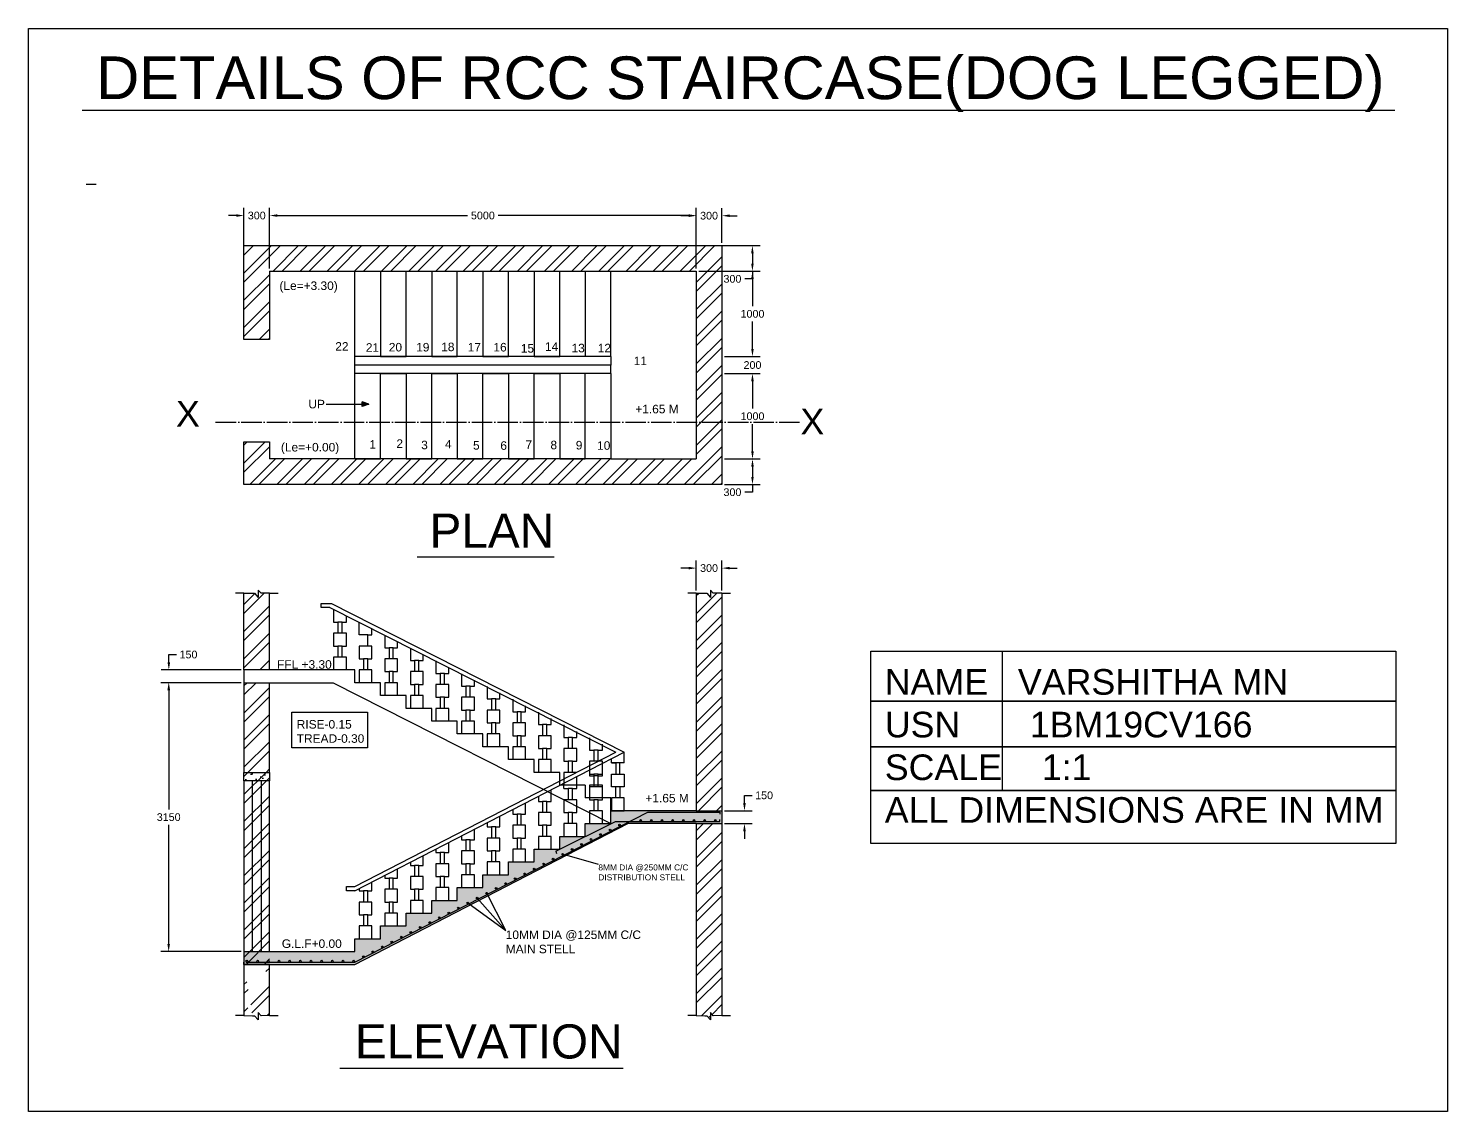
# Model space of a CAD drawing. Header units: inches. Extents: x -651 to 15980, y -2858 to 9834.
import ezdxf

# ---------------------------------------------------------------- set-up
doc = ezdxf.new("R2010")
doc.units = ezdxf.units.IN
doc.header["$MEASUREMENT"] = 0
doc.linetypes.add('ACAD_ISO04W100', pattern=[30, 24, -3, 0, -3])
doc.styles.get("Standard").update_dxf_attribs({"font": 'Arial.ttf'})
doc.dimstyles.get("Standard").update_dxf_attribs({"dimtxt": 0.18, "dimasz": 0.18, "dimexe": 0.18, "dimexo": 0.0625, "dimgap": 0.09, "dimtad": 0, "dimtih": 1, "dimtoh": 1, "dimdec": 0, "dimzin": 0, "dimdsep": 46, "dimtxsty": 'Standard', "dimcen": 0.09, "dimadec": 0, "dimazin": 0, "dimtfac": 1, "dimtdec": 0, "dimtofl": 0, "dimtmove": 0, "dimatfit": 3, "dimfxl": 1, "dimtolj": 1, "dimtzin": 0, "dimarcsym": 0})
pattern_1 = [(45, (0, 1528.15), (-159.099, 159.099), []), (45, (106.07, 1528.15), (-159.099, 159.099), [])]
pattern_2 = [(50, (0, 1528.15), (215.178, -18.8256), [22.5, -247.5]), (355, (0, 1528.15), (-41.6254, 225.6576), [18, -198]), (100.4514, (17.93, 1526.58), (173.5527, 206.832), [19.122, -210.3426]), (46.1842, (0, 1588.15), (320.172, -49.656), [33.75, -371.25]), (96.6356, (26.68, 1584), (280.399, 292.236), [28.683, -315.514]), (351.184, (0, 1588.15), (280.399, 292.236), [27, -297]), (21, (30, 1573.15), (179.072, -120.7857), [22.5, -247.5]), (326, (30, 1573.15), (72.9946, 217.545), [18, -198]), (71.4514, (44.92, 1563.08), (252.0667, 96.7593), [19.122, -210.3426]), (37.5, (0, 1528.15), (3.64796, 99.86816), [0, -195.6, 0, -201, 0, -198.75]), (7.5, (0, 1528.15), (78.9209, 118.3235), [0, -114.6, 0, -191.1, 0, -75.75]), (327.5, (-66.9, 1528.15), (160.1467, -6.7665), [0, -75, 0, -234, 0, -310.5]), (317.5, (-96.9, 1528.15), (174.9559, 30.0315), [0, -97.5, 0, -155.4, 0, -220.5])]

# ---------------------------------------------------------------- blocks, each defined once
blk = doc.blocks.new('*D2')
at = {"color": 0, "lineweight": -2, "transparency": 16777216}
for p, q in [((1844, 2167), (903, 2167)), ((993, 2077), (993, 683)), ((993, -893), (993, 501)), ((1844, -983), (903, -983))]:
    blk.add_line(p, q, dxfattribs=at)
at = {"color": 0, "transparency": 16777216}
for points in [[(978, 2077), (1008, 2077), (993, 2167)], [(978, -893), (1008, -893), (993, -983)]]:
    blk.add_solid(points, dxfattribs=at)
at = {"layer": 'Defpoints', "color": 0, "transparency": 16777216}
for p in [(993, 2167), (1875, 2167), (1875, -983)]:
    blk.add_point(p, dxfattribs=at)
at = {"color": 0, "transparency": 16777216, "insert": (993, 592), "char_height": 90, "attachment_point": 5}
blk.add_mtext('\\A1;3150', dxfattribs=at)
blk = doc.blocks.new('*D3')
at = {"color": 0, "lineweight": -2, "transparency": 16777216}
for p, q in [((995, 2407), (995, 2497)), ((995, 2497), (1085, 2497)), ((1844, 2317), (905, 2317)), ((1844, 2167), (905, 2167)), ((995, 2077), (995, 1987))]:
    blk.add_line(p, q, dxfattribs=at)
at = {"color": 0, "transparency": 16777216}
for points in [[(980, 2407), (1010, 2407), (995, 2317)], [(980, 2077), (1010, 2077), (995, 2167)]]:
    blk.add_solid(points, dxfattribs=at)
at = {"layer": 'Defpoints', "color": 0, "transparency": 16777216}
for p in [(995, 2317), (1875, 2317), (1875, 2167)]:
    blk.add_point(p, dxfattribs=at)
at = {"color": 0, "transparency": 16777216, "insert": (1225, 2497), "char_height": 90, "attachment_point": 5}
blk.add_mtext('\\A1;150', dxfattribs=at)
blk = doc.blocks.new('*D4')
at = {"color": 0, "lineweight": -2, "transparency": 16777216}
for p, q in [((7740, 757), (7740, 847)), ((7740, 847), (7830, 847)), ((7506, 667), (7830, 667)), ((7506, 517), (7830, 517)), ((7740, 427), (7740, 337))]:
    blk.add_line(p, q, dxfattribs=at)
at = {"color": 0, "transparency": 16777216}
for points in [[(7725, 757), (7755, 757), (7740, 667)], [(7725, 427), (7755, 427), (7740, 517)]]:
    blk.add_solid(points, dxfattribs=at)
at = {"layer": 'Defpoints', "color": 0, "transparency": 16777216}
for p in [(7475, 667), (7740, 667), (7475, 517)]:
    blk.add_point(p, dxfattribs=at)
at = {"color": 0, "transparency": 16777216, "insert": (7970, 847), "char_height": 90, "attachment_point": 5}
blk.add_mtext('\\A1;150', dxfattribs=at)
blk = doc.blocks.new('*D5')
at = {"color": 0, "lineweight": -2, "transparency": 16777216}
for p, q in [((7085, 3510), (6995, 3510)), ((7175, 3248), (7175, 3600)), ((7475, 3248), (7475, 3600)), ((7565, 3510), (7655, 3510))]:
    blk.add_line(p, q, dxfattribs=at)
at = {"color": 0, "transparency": 16777216}
for points in [[(7085, 3525), (7085, 3495), (7175, 3510)], [(7565, 3525), (7565, 3495), (7475, 3510)]]:
    blk.add_solid(points, dxfattribs=at)
at = {"layer": 'Defpoints', "color": 0, "transparency": 16777216}
for p in [(7475, 3510), (7175, 3217), (7475, 3217)]:
    blk.add_point(p, dxfattribs=at)
at = {"color": 0, "transparency": 16777216, "insert": (7325, 3510), "char_height": 90, "attachment_point": 5}
blk.add_mtext('\\A1;300', dxfattribs=at)
blk = doc.blocks.new('*D6')
at = {"color": 0, "lineweight": -2, "transparency": 16777216}
for p, q in [((1875, 7020), (1875, 7731)), ((2175, 7020), (2175, 7731)), ((1785, 7641), (1695, 7641)), ((2265, 7641), (2355, 7641))]:
    blk.add_line(p, q, dxfattribs=at)
at = {"color": 0, "transparency": 16777216}
for points in [[(1785, 7656), (1785, 7626), (1875, 7641)], [(2265, 7656), (2265, 7626), (2175, 7641)]]:
    blk.add_solid(points, dxfattribs=at)
at = {"layer": 'Defpoints', "color": 0, "transparency": 16777216}
for p in [(1875, 7641), (1875, 6989), (2175, 6989)]:
    blk.add_point(p, dxfattribs=at)
at = {"color": 0, "transparency": 16777216, "insert": (2025, 7641), "char_height": 90, "attachment_point": 5}
blk.add_mtext('\\A1;300', dxfattribs=at)
blk = doc.blocks.new('*D7')
at = {"color": 0, "lineweight": -2, "transparency": 16777216}
for p, q in [((2175, 7020), (2175, 7731)), ((7175, 7020), (7175, 7731)), ((2265, 7641), (4496, 7641)), ((7085, 7641), (4854, 7641))]:
    blk.add_line(p, q, dxfattribs=at)
at = {"color": 0, "transparency": 16777216}
for points in [[(2265, 7656), (2265, 7626), (2175, 7641)], [(7085, 7656), (7085, 7626), (7175, 7641)]]:
    blk.add_solid(points, dxfattribs=at)
at = {"layer": 'Defpoints', "color": 0, "transparency": 16777216}
for p in [(7175, 7641), (2175, 6989), (7175, 6989)]:
    blk.add_point(p, dxfattribs=at)
at = {"color": 0, "transparency": 16777216, "insert": (4675, 7641), "char_height": 90, "attachment_point": 5}
blk.add_mtext('\\A1;5000', dxfattribs=at)
blk = doc.blocks.new('*D8')
at = {"color": 0, "lineweight": -2, "transparency": 16777216}
for p, q in [((7175, 7320), (7175, 7729)), ((7475, 7320), (7475, 7729)), ((7085, 7639), (6995, 7639)), ((7565, 7639), (7655, 7639))]:
    blk.add_line(p, q, dxfattribs=at)
at = {"color": 0, "transparency": 16777216}
for points in [[(7085, 7654), (7085, 7624), (7175, 7639)], [(7565, 7654), (7565, 7624), (7475, 7639)]]:
    blk.add_solid(points, dxfattribs=at)
at = {"layer": 'Defpoints', "color": 0, "transparency": 16777216}
for p in [(7475, 7639), (7175, 7289), (7475, 7289)]:
    blk.add_point(p, dxfattribs=at)
at = {"color": 0, "transparency": 16777216, "insert": (7325, 7639), "char_height": 90, "attachment_point": 5}
blk.add_mtext('\\A1;300', dxfattribs=at)
blk = doc.blocks.new('*D9')
at = {"color": 0, "lineweight": -2, "transparency": 16777216}
for p, q in [((7206, 7289), (7923, 7289)), ((7833, 7199), (7833, 7079)), ((7206, 6989), (7923, 6989)), ((7833, 6989), (7833, 6899)), ((7833, 6899), (7743, 6899))]:
    blk.add_line(p, q, dxfattribs=at)
at = {"color": 0, "transparency": 16777216}
for points in [[(7818, 7199), (7848, 7199), (7833, 7289)], [(7818, 7079), (7848, 7079), (7833, 6989)]]:
    blk.add_solid(points, dxfattribs=at)
at = {"layer": 'Defpoints', "color": 0, "transparency": 16777216}
for p in [(7175, 7289), (7175, 6989), (7833, 6989)]:
    blk.add_point(p, dxfattribs=at)
at = {"color": 0, "transparency": 16777216, "insert": (7599, 6899), "char_height": 90, "attachment_point": 5}
blk.add_mtext('\\A1;300', dxfattribs=at)
blk = doc.blocks.new('*D11')
at = {"color": 0, "lineweight": -2, "transparency": 16777216}
for p, q in [((7506, 4789), (7924, 4789)), ((7834, 4699), (7834, 4579)), ((7506, 4489), (7924, 4489)), ((7834, 4399), (7744, 4399)), ((7834, 4489), (7834, 4399))]:
    blk.add_line(p, q, dxfattribs=at)
at = {"color": 0, "transparency": 16777216}
for points in [[(7819, 4699), (7849, 4699), (7834, 4789)], [(7819, 4579), (7849, 4579), (7834, 4489)]]:
    blk.add_solid(points, dxfattribs=at)
at = {"layer": 'Defpoints', "color": 0, "transparency": 16777216}
for p in [(7475, 4789), (7475, 4489), (7834, 4489)]:
    blk.add_point(p, dxfattribs=at)
at = {"color": 0, "transparency": 16777216, "insert": (7599, 4399), "char_height": 90, "attachment_point": 5}
blk.add_mtext('\\A1;300', dxfattribs=at)
blk = doc.blocks.new('*D12')
at = {"color": 0, "lineweight": -2, "transparency": 16777216}
for p, q in [((7834, 6079), (7834, 6169)), ((7506, 5989), (7924, 5989)), ((7506, 5789), (7924, 5789)), ((7834, 5699), (7834, 5609))]:
    blk.add_line(p, q, dxfattribs=at)
at = {"color": 0, "transparency": 16777216}
for points in [[(7819, 6079), (7849, 6079), (7834, 5989)], [(7819, 5699), (7849, 5699), (7834, 5789)]]:
    blk.add_solid(points, dxfattribs=at)
at = {"layer": 'Defpoints', "color": 0, "transparency": 16777216}
for p in [(7475, 5989), (7475, 5789), (7834, 5789)]:
    blk.add_point(p, dxfattribs=at)
at = {"color": 0, "transparency": 16777216, "insert": (7834, 5889), "char_height": 90, "attachment_point": 5}
blk.add_mtext('\\A1;200', dxfattribs=at)
blk = doc.blocks.new('*D13')
at = {"color": 0, "lineweight": -2, "transparency": 16777216}
for p, q in [((7506, 6989), (7924, 6989)), ((7834, 6899), (7834, 6579)), ((7834, 6079), (7834, 6398)), ((7506, 5989), (7924, 5989))]:
    blk.add_line(p, q, dxfattribs=at)
at = {"color": 0, "transparency": 16777216}
for points in [[(7819, 6899), (7849, 6899), (7834, 6989)], [(7819, 6079), (7849, 6079), (7834, 5989)]]:
    blk.add_solid(points, dxfattribs=at)
at = {"layer": 'Defpoints', "color": 0, "transparency": 16777216}
for p in [(7475, 6989), (7475, 5989), (7834, 5989)]:
    blk.add_point(p, dxfattribs=at)
at = {"color": 0, "transparency": 16777216, "insert": (7834, 6489), "char_height": 90, "attachment_point": 5}
blk.add_mtext('\\A1;1000', dxfattribs=at)
blk = doc.blocks.new('*D14')
at = {"color": 0, "lineweight": -2, "transparency": 16777216}
for p, q in [((7506, 5789), (7924, 5789)), ((7834, 5699), (7834, 5379)), ((7834, 4879), (7834, 5198)), ((7506, 4789), (7924, 4789))]:
    blk.add_line(p, q, dxfattribs=at)
at = {"color": 0, "transparency": 16777216}
for points in [[(7819, 5699), (7849, 5699), (7834, 5789)], [(7819, 4879), (7849, 4879), (7834, 4789)]]:
    blk.add_solid(points, dxfattribs=at)
at = {"layer": 'Defpoints', "color": 0, "transparency": 16777216}
for p in [(7475, 5789), (7475, 4789), (7834, 4789)]:
    blk.add_point(p, dxfattribs=at)
at = {"color": 0, "transparency": 16777216, "insert": (7834, 5289), "char_height": 90, "attachment_point": 5}
blk.add_mtext('\\A1;1000', dxfattribs=at)

msp = doc.modelspace()

# ---------------------------------------------------------------- hatches: boundary and pattern name
h = msp.add_hatch()
h.set_pattern_fill('ANSI32', color=256, scale=600)
h.paths.add_polyline_path([(1875, 6188.5), (1875, 7288.5), (7475, 7288.5), (7475, 4488.5), (1875, 4488.5), (1875, 4988.5), (2175, 4988.5), (2175, 4788.5), (3175, 4788.5), (6175, 4788.5), (7175, 4788.5), (7175, 5788.5), (7175, 5988.5), (7175, 6988.5), (2175, 6988.5), (2175, 6188.5)])
h = msp.add_hatch(color=256)
h.dxf.hatch_style = 1
h.paths.add_polyline_path([(3336.8, 5430.5), (3261.6, 5457.8), (3262.1, 5401.9)])
h = msp.add_hatch()
h.set_pattern_fill('ANSI32', color=256, scale=600)
h.set_pattern_definition(pattern_1)
h.paths.add_polyline_path([(1875, 2166.7), (1875, 1116.7), (2175, 1116.7), (2175, 2166.7)])
edge = h.paths.add_edge_path()
edge.add_line((1875, 2316.7), (1875, 3216.7))
edge.add_line((1875, 3216.7), (1975, 3216.7))
edge.add_line((1998.2, 3216.7), (2040.5, 3167.1))
edge.add_line((2040.5, 3252.9), (2040.5, 3167.1))
edge.add_line((2075, 3216.7), (2040.5, 3252.9))
edge.add_line((2175, 3216.7), (2075, 3216.7))
edge.add_line((2175, 2316.7), (2175, 3216.7))
edge.add_line((2175, 2316.7), (1875, 2316.7))
h = msp.add_hatch()
h.set_pattern_fill('ANSI32', color=256, scale=600)
h.set_pattern_definition(pattern_1)
h.paths.add_polyline_path([(7275, 3215.4), (7298.2, 3215.4), (7340.5, 3165.8), (7340.5, 3251.6), (7375, 3215.4), (7475, 3216.7), (7475, 666.7), (7175, 666.7), (7175, 3216.7)])
h = msp.add_hatch()
h.set_pattern_fill('ANSI32', color=256, scale=600)
h.set_pattern_definition(pattern_1)
edge = h.paths.add_edge_path()
edge.add_line((1875, 1116.7), (2175, 1116.7))
edge.add_line((2175, -1733.3), (2175, -1133.3))
edge.add_line((2175, -1733.3), (2075, -1734.6))
edge.add_line((2075, -1734.6), (2040.5, -1698.4))
edge.add_line((2040.5, -1698.4), (2040.5, -1784.2))
edge.add_line((1998.2, -1734.6), (2040.5, -1784.2))
edge.add_line((1875, -1733.3), (1975, -1734.6))
edge.add_line((1875, -1133.3), (1875, -1733.3))
edge.add_line((2175, -1133.3), (1875, -1133.3))
h = msp.add_hatch()
h.set_pattern_fill('AR-CONC', color=256, scale=30)
h.set_pattern_definition(pattern_2)
h.paths.add_polyline_path([(2175, 1116.7), (2175, 1016.7), (1875, 1016.7), (1875, 1116.7)])
h = msp.add_hatch()
h.set_pattern_fill('AR-CONC', color=256, scale=30)
h.set_pattern_definition(pattern_2)
h.paths.add_polyline_path([(7475, 666.7), (7475, 516.7), (7175, 516.7), (6375.3, 516.7), (3175, -1133.3), (1875, -1133.3), (1875, -983.3), (2175, -983.3), (3175, -983.3), (3175, -833.3), (3475, -833.3), (3475, -683.3), (3775, -683.3), (3775, -533.3), (4075, -533.3), (4075, -383.3), (4375, -383.3), (4375, -233.3), (4675, -233.3), (4675, -83.3), (4975, -83.3), (4975, 66.7), (5275, 66.7), (5275, 216.7), (5575, 216.7), (5575, 366.7), (5875, 366.7), (5875, 516.7), (6175, 516.7), (6175, 666.7), (7175, 666.7)])
h = msp.add_hatch(color=256)
h.dxf.hatch_style = 1
edge = h.paths.add_edge_path()
edge.add_arc((7398.2, 553.2), 10, 0, 360)
edge = h.paths.add_edge_path()
edge.add_arc((7273.2, 553.2), 10, 0, 360)
edge = h.paths.add_edge_path()
edge.add_arc((7148.2, 553.2), 10, 0, 360)
edge = h.paths.add_edge_path()
edge.add_arc((7023.2, 553.2), 10, 0, 360)
edge = h.paths.add_edge_path()
edge.add_arc((6898.2, 553.2), 10, 0, 360)
edge = h.paths.add_edge_path()
edge.add_arc((6773.2, 553.2), 10, 0, 360)
edge = h.paths.add_edge_path()
edge.add_arc((6648.2, 553.2), 10, 0, 360)
edge = h.paths.add_edge_path()
edge.add_arc((6523.2, 553.2), 10, 0, 360)
edge = h.paths.add_edge_path()
edge.add_arc((6276.6, 499), 10, 0, 360)
edge = h.paths.add_edge_path()
edge.add_arc((6165.6, 441.6), 10, 0, 360)
edge = h.paths.add_edge_path()
edge.add_arc((6052.6, 388), 10, 0, 360)
edge = h.paths.add_edge_path()
edge.add_arc((5941.8, 330.1), 10, 0, 360)
edge = h.paths.add_edge_path()
edge.add_arc((5831, 272.3), 10, 0, 360)
edge = h.paths.add_edge_path()
edge.add_arc((5720.6, 213.6), 10, 0, 360)
edge = h.paths.add_edge_path()
edge.add_arc((5609.3, 156.7), 10, 0, 360)
edge = h.paths.add_edge_path()
edge.add_arc((5497.8, 100.2), 10, 0, 360)
edge = h.paths.add_edge_path()
edge.add_arc((5053.3, -128.7), 10, 0, 360)
edge = h.paths.add_edge_path()
edge.add_arc((5165, -72.6), 10, 0, 360)
edge = h.paths.add_edge_path()
edge.add_arc((5276.5, -16.1), 10, 0, 360)
edge = h.paths.add_edge_path()
edge.add_arc((5386.5, 43.4), 10, 0, 360)
edge = h.paths.add_edge_path()
edge.add_arc((4607.8, -355.8), 10, 0, 360)
edge = h.paths.add_edge_path()
edge.add_arc((4719.4, -299.5), 10, 0, 360)
edge = h.paths.add_edge_path()
edge.add_arc((4830.5, -242.2), 10, 0, 360)
edge = h.paths.add_edge_path()
edge.add_arc((4942.2, -186.1), 10, 0, 360)
edge = h.paths.add_edge_path()
edge.add_arc((4497.1, -413.8), 10, 0, 360)
edge = h.paths.add_edge_path()
edge.add_arc((4386.7, -472.5), 10, 0, 360)
edge = h.paths.add_edge_path()
edge.add_arc((4276.1, -530.8), 10, 0, 360)
edge = h.paths.add_edge_path()
edge.add_arc((4164.1, -586.2), 10, 0, 360)
edge = h.paths.add_edge_path()
edge.add_arc((4052.9, -643.4), 10, 0, 360)
edge = h.paths.add_edge_path()
edge.add_arc((3941, -699.1), 10, 0, 360)
edge = h.paths.add_edge_path()
edge.add_arc((3719, -814), 10, 0, 360)
edge = h.paths.add_edge_path()
edge.add_arc((3830.4, -757.5), 10, 0, 360)
edge = h.paths.add_edge_path()
edge.add_arc((3607.5, -870.6), 10, 0, 360)
edge = h.paths.add_edge_path()
edge.add_arc((3386.3, -987.2), 10, 0, 360)
edge = h.paths.add_edge_path()
edge.add_arc((3496.7, -928.5), 10, 0, 360)
edge = h.paths.add_edge_path()
edge.add_arc((3274.8, -1044), 10, 0, 360)
edge = h.paths.add_edge_path()
edge.add_arc((3160.8, -1095.3), 10, 0, 360)
edge = h.paths.add_edge_path()
edge.add_arc((3035.8, -1095.3), 10, 0, 360)
edge = h.paths.add_edge_path()
edge.add_arc((2910.8, -1095.3), 10, 0, 360)
edge = h.paths.add_edge_path()
edge.add_arc((2785.8, -1095.3), 10, 0, 360)
edge = h.paths.add_edge_path()
edge.add_arc((2535.8, -1095.3), 10, 0, 360)
edge = h.paths.add_edge_path()
edge.add_arc((2660.8, -1095.3), 10, 0, 360)
edge = h.paths.add_edge_path()
edge.add_arc((2410.8, -1095.3), 10, 0, 360)
edge = h.paths.add_edge_path()
edge.add_arc((2285.8, -1095.3), 10, 0, 360)
edge = h.paths.add_edge_path()
edge.add_arc((1910.8, -1095.3), 10, 0, 360)
edge = h.paths.add_edge_path()
edge.add_arc((2035.8, -1095.3), 10, 0, 360)
edge = h.paths.add_edge_path()
edge.add_arc((2160.8, -1095.3), 10, 0, 360)
h = msp.add_hatch()
h.set_pattern_fill('ANSI32', color=256, scale=600)
h.set_pattern_definition(pattern_1)
edge = h.paths.add_edge_path()
edge.add_line((7175, 516.7), (7475, 516.7))
edge.add_line((7175, 516.7), (7175, -1733.3))
edge.add_line((7475, 516.7), (7475, -1733.3))
edge.add_line((7175, -1733.3), (7275, -1734.6))
edge.add_line((7298.2, -1734.6), (7340.5, -1784.2))
edge.add_line((7340.5, -1698.4), (7340.5, -1784.2))
edge.add_line((7375, -1734.6), (7340.5, -1698.4))
edge.add_line((7475, -1733.3), (7375, -1734.6))

# ---------------------------------------------------------------- linework, layer by layer
for p, q in [((-20.1, 8874.2), (15360.5, 8874.2)), ((26.7, 8009), (144.1, 8009)), ((1875, 6188.5), (1875, 7288.5)), ((1875, 7288.5), (7475, 7288.5)), ((7475, 7288.5), (7475, 4488.5)), ((2175, 6988.5), (7175, 6988.5)), ((2175, 6988.5), (2175, 6188.5)), ((3175, 6988.5), (3475, 6988.5)), ((3175, 5988.5), (3175, 6988.5)), ((3475, 6988.5), (3475, 5988.5)), ((3775, 5988.5), (3775, 6988.5)), ((3775, 6988.5), (4075, 6988.5)), ((4075, 6988.5), (4075, 5988.5)), ((4375, 5988.5), (4375, 6988.5)), ((4375, 6988.5), (4675, 6988.5)), ((4675, 6988.5), (4675, 5988.5)), ((4975, 5988.5), (4975, 6988.5)), ((4975, 6988.5), (5275, 6988.5)), ((5275, 6988.5), (5275, 5988.5)), ((5575, 5988.5), (5575, 6988.5)), ((5575, 6988.5), (5875, 6988.5)), ((5875, 6988.5), (5875, 5988.5)), ((6175, 5988.5), (6175, 6988.5)), ((7175, 6988.5), (7175, 5988.5)), ((2175, 6188.5), (1875, 6188.5)), ((3175, 4788.5), (3175, 5988.5)), ((6175, 5988.5), (3175, 5988.5)), ((3475, 5988.5), (3775, 5988.5)), ((4075, 5988.5), (4375, 5988.5)), ((4675, 5988.5), (4975, 5988.5)), ((5275, 5988.5), (5575, 5988.5)), ((6175, 5988.5), (6175, 5888.5)), ((7175, 5988.5), (7175, 5788.5)), ((6175, 5888.5), (3175, 5888.5)), ((6175, 5788.5), (6175, 5888.5)), ((6175, 5788.5), (3175, 5788.5)), ((3475, 4788.5), (3475, 5788.5)), ((3475, 5788.5), (3775, 5788.5)), ((3775, 5788.5), (3775, 4788.5)), ((4075, 4788.5), (4075, 5788.5)), ((4075, 5788.5), (4375, 5788.5)), ((4375, 5788.5), (4375, 4788.5)), ((4675, 4788.5), (4675, 5788.5)), ((4675, 5788.5), (4975, 5788.5)), ((4975, 5788.5), (4975, 4788.5)), ((5275, 4788.5), (5275, 5788.5)), ((5275, 5788.5), (5575, 5788.5)), ((5575, 5788.5), (5575, 4788.5)), ((5875, 4788.5), (5875, 5788.5)), ((6175, 5788.5), (6175, 4788.5)), ((7175, 5788.5), (7175, 4788.5)), ((2838.1, 5430.5), (3336.8, 5430.5)), ((3336.8, 5430.5), (3261.6, 5457.8)), ((3262.1, 5401.9), (3261.6, 5457.8)), ((3336.8, 5430.5), (3262.1, 5401.9)), ((1875, 4488.5), (1875, 4988.5)), ((1875, 4988.5), (2175, 4988.5)), ((2175, 4988.5), (2175, 4788.5)), ((3175, 4788.5), (2175, 4788.5)), ((6175, 4788.5), (3175, 4788.5)), ((3175, 4788.5), (3475, 4788.5)), ((3775, 4788.5), (4075, 4788.5)), ((4375, 4788.5), (4675, 4788.5)), ((4975, 4788.5), (5275, 4788.5)), ((5575, 4788.5), (5875, 4788.5)), ((6175, 4788.5), (7175, 4788.5)), ((7475, 4488.5), (1875, 4488.5)), ((3906.5, 3642.7), (5510.6, 3642.7)), ((1875, 3216.7), (1775, 3216.7)), ((1875, 2316.7), (1875, 3216.7)), ((1875, 3216.7), (1975, 3216.7)), ((1975, 3216.7), (1998.2, 3216.7)), ((1998.2, 3216.7), (2040.5, 3167.1)), ((2075, 3216.7), (2040.5, 3252.9)), ((2040.5, 3252.9), (2040.5, 3167.1)), ((2175, 3216.7), (2075, 3216.7)), ((2175, 2316.7), (2175, 3216.7)), ((2175, 3216.7), (2275, 3216.7)), ((7175, 3216.7), (7075, 3218)), ((7175, 3216.7), (7175, 666.7)), ((7175, 3216.7), (7275, 3215.4)), ((7275, 3215.4), (7298.2, 3215.4)), ((7298.2, 3215.4), (7340.5, 3165.8)), ((7375, 3215.4), (7340.5, 3251.6)), ((7340.5, 3251.6), (7340.5, 3165.8)), ((7475, 3216.7), (7375, 3215.4)), ((7475, 3216.7), (7475, 666.7)), ((7475, 3216.7), (7575, 3216.7)), ((2780.4, 3047), (2780.4, 3097)), ((2780.4, 3097), (2901.4, 3097)), ((2880.4, 3047), (2780.4, 3047)), ((2880.4, 3047), (6233.3, 1353.8)), ((2901.4, 3097), (6330, 1353.5)), ((2925, 3022.8), (2925, 2876.7)), ((2925, 2876.7), (2975, 2876.7)), ((3025, 2876.7), (2975, 2876.7)), ((2975, 2876.7), (2975, 2746.7)), ((3025, 2746.7), (3025, 2876.7)), ((3025, 2876.7), (3075, 2876.7)), ((3075, 2876.7), (3075, 2946.7)), ((3225, 2726.7), (3225, 2870.7)), ((3075, 2746.7), (2925, 2746.7)), ((2925, 2746.7), (2925, 2596.7)), ((3075, 2746.7), (3025, 2746.7)), ((3075, 2596.7), (3075, 2746.7)), ((3275, 2726.7), (3225, 2726.7)), ((3325, 2726.7), (3275, 2726.7)), ((3325, 2596.7), (3325, 2726.7)), ((3325, 2726.7), (3375, 2726.7)), ((3375, 2726.7), (3375, 2796.7)), ((3525, 2722.8), (3525, 2576.7)), ((3525, 2722.8), (3525, 2576.7)), ((2925, 2596.7), (2975, 2596.7)), ((3025, 2596.7), (2975, 2596.7)), ((2975, 2596.7), (2975, 2466.7)), ((3025, 2466.7), (3025, 2596.7)), ((3025, 2596.7), (3075, 2596.7)), ((3375, 2596.7), (3225, 2596.7)), ((3225, 2596.7), (3225, 2446.7)), ((3375, 2596.7), (3325, 2596.7)), ((3375, 2446.7), (3375, 2596.7)), ((3525, 2576.7), (3575, 2576.7)), ((3525, 2576.7), (3575, 2576.7)), ((3625, 2576.7), (3575, 2576.7)), ((3575, 2576.7), (3575, 2446.7)), ((3625, 2576.7), (3575, 2576.7)), ((3575, 2576.7), (3575, 2446.7)), ((3625, 2446.7), (3625, 2576.7)), ((3625, 2576.7), (3675, 2576.7)), ((3625, 2446.7), (3625, 2576.7)), ((3625, 2576.7), (3675, 2576.7)), ((3675, 2576.7), (3675, 2646.7)), ((3675, 2576.7), (3675, 2646.7)), ((3825, 2572.8), (3825, 2426.7)), ((3825, 2572.8), (3825, 2426.7)), ((3975, 2426.7), (3975, 2496.7)), ((3975, 2426.7), (3975, 2496.7)), ((9220.4, 2536.8), (10759.2, 2536.8)), ((10759.2, 2536.8), (10759.2, 903)), ((3075, 2466.7), (2925, 2466.7)), ((2925, 2466.7), (2925, 2316.7)), ((3075, 2466.7), (3025, 2466.7)), ((3075, 2316.7), (3075, 2466.7)), ((3225, 2446.7), (3275, 2446.7)), ((3325, 2446.7), (3275, 2446.7)), ((3275, 2446.7), (3275, 2316.7)), ((3325, 2316.7), (3325, 2446.7)), ((3325, 2446.7), (3375, 2446.7)), ((3675, 2446.7), (3525, 2446.7)), ((3525, 2446.7), (3525, 2296.7)), ((3675, 2446.7), (3525, 2446.7)), ((3525, 2446.7), (3525, 2296.7)), ((3675, 2446.7), (3625, 2446.7)), ((3675, 2446.7), (3625, 2446.7)), ((3675, 2296.7), (3675, 2446.7)), ((3675, 2296.7), (3675, 2446.7)), ((3825, 2426.7), (3875, 2426.7)), ((3825, 2426.7), (3875, 2426.7)), ((3925, 2426.7), (3875, 2426.7)), ((3875, 2426.7), (3875, 2296.7)), ((3925, 2426.7), (3875, 2426.7)), ((3875, 2426.7), (3875, 2296.7)), ((3925, 2296.7), (3925, 2426.7)), ((3925, 2426.7), (3975, 2426.7)), ((3925, 2296.7), (3925, 2426.7)), ((3925, 2426.7), (3975, 2426.7)), ((4125, 2422.8), (4125, 2276.7)), ((4275, 2276.7), (4275, 2346.7)), ((2175, 2316.7), (1875, 2316.7)), ((1875, 2316.7), (1875, 2166.7)), ((1875, 2166.7), (1875, 1116.7)), ((1875, 2166.7), (2175, 2166.7)), ((3175, 2316.7), (2175, 2316.7)), ((2175, 1116.7), (2175, 2166.7)), ((2175, 2166.7), (2921.3, 2166.7)), ((2921.3, 2166.7), (6175, 516.7)), ((3175, 2316.7), (3075, 2316.7)), ((3175, 2166.7), (3175, 2316.7)), ((3475, 2166.7), (3175, 2166.7)), ((3375, 2316.7), (3225, 2316.7)), ((3225, 2316.7), (3225, 2166.7)), ((3375, 2316.7), (3325, 2316.7)), ((3375, 2166.7), (3375, 2316.7)), ((3475, 2166.7), (3375, 2166.7)), ((3475, 2016.7), (3475, 2166.7)), ((3525, 2296.7), (3575, 2296.7)), ((3525, 2296.7), (3575, 2296.7)), ((3675, 2166.7), (3525, 2166.7)), ((3525, 2166.7), (3525, 2016.7)), ((3675, 2166.7), (3525, 2166.7)), ((3525, 2166.7), (3525, 2016.7)), ((3625, 2296.7), (3575, 2296.7)), ((3575, 2296.7), (3575, 2166.7)), ((3625, 2296.7), (3575, 2296.7)), ((3575, 2296.7), (3575, 2166.7)), ((3625, 2166.7), (3625, 2296.7)), ((3625, 2296.7), (3675, 2296.7)), ((3625, 2166.7), (3625, 2296.7)), ((3625, 2296.7), (3675, 2296.7)), ((3675, 2166.7), (3625, 2166.7)), ((3675, 2166.7), (3625, 2166.7)), ((3675, 2016.7), (3675, 2166.7)), ((3675, 2016.7), (3675, 2166.7)), ((3975, 2296.7), (3825, 2296.7)), ((3825, 2296.7), (3825, 2146.7)), ((3975, 2296.7), (3825, 2296.7)), ((3825, 2296.7), (3825, 2146.7)), ((3975, 2296.7), (3925, 2296.7)), ((3975, 2296.7), (3925, 2296.7)), ((3975, 2146.7), (3975, 2296.7)), ((3975, 2146.7), (3975, 2296.7)), ((4125, 2276.7), (4175, 2276.7)), ((4225, 2276.7), (4175, 2276.7)), ((4175, 2276.7), (4175, 2146.7)), ((4225, 2146.7), (4225, 2276.7)), ((4225, 2276.7), (4275, 2276.7)), ((4425, 2272.8), (4425, 2126.7)), ((4575, 2126.7), (4575, 2196.7)), ((3775, 2016.7), (3475, 2016.7)), ((3775, 1866.7), (3775, 2016.7)), ((3825, 2146.7), (3875, 2146.7)), ((3825, 2146.7), (3875, 2146.7)), ((3975, 2016.7), (3825, 2016.7)), ((3825, 2016.7), (3825, 1866.7)), ((3975, 2016.7), (3825, 2016.7)), ((3825, 2016.7), (3825, 1866.7)), ((3925, 2146.7), (3875, 2146.7)), ((3875, 2146.7), (3875, 2016.7)), ((3925, 2146.7), (3875, 2146.7)), ((3875, 2146.7), (3875, 2016.7)), ((3925, 2016.7), (3925, 2146.7)), ((3925, 2146.7), (3975, 2146.7)), ((3925, 2016.7), (3925, 2146.7)), ((3925, 2146.7), (3975, 2146.7)), ((3975, 2016.7), (3925, 2016.7)), ((3975, 2016.7), (3925, 2016.7)), ((3975, 1866.7), (3975, 2016.7)), ((3975, 1866.7), (3975, 2016.7)), ((4275, 2146.7), (4125, 2146.7)), ((4125, 2146.7), (4125, 1996.7)), ((4125, 1996.7), (4175, 1996.7)), ((4225, 1996.7), (4175, 1996.7)), ((4175, 1996.7), (4175, 1866.7)), ((4275, 2146.7), (4225, 2146.7)), ((4225, 1866.7), (4225, 1996.7)), ((4225, 1996.7), (4275, 1996.7)), ((4275, 1996.7), (4275, 2146.7)), ((4425, 2126.7), (4475, 2126.7)), ((4575, 1996.7), (4425, 1996.7)), ((4425, 1996.7), (4425, 1846.7)), ((4525, 2126.7), (4475, 2126.7)), ((4475, 2126.7), (4475, 1996.7)), ((4525, 1996.7), (4525, 2126.7)), ((4525, 2126.7), (4575, 2126.7)), ((4575, 1996.7), (4525, 1996.7)), ((4575, 1846.7), (4575, 1996.7)), ((4725, 2122.8), (4725, 1976.7)), ((4875, 1976.7), (4875, 2046.7)), ((4075, 1866.7), (3775, 1866.7)), ((4075, 1716.7), (4075, 1866.7)), ((4275, 1866.7), (4125, 1866.7)), ((4125, 1866.7), (4125, 1716.7)), ((4275, 1866.7), (4225, 1866.7)), ((4275, 1716.7), (4275, 1866.7)), ((4425, 1846.7), (4475, 1846.7)), ((4525, 1846.7), (4475, 1846.7)), ((4475, 1846.7), (4475, 1716.7)), ((4525, 1716.7), (4525, 1846.7)), ((4525, 1846.7), (4575, 1846.7)), ((4725, 1976.7), (4775, 1976.7)), ((4875, 1846.7), (4725, 1846.7)), ((4725, 1846.7), (4725, 1696.7)), ((4825, 1976.7), (4775, 1976.7)), ((4775, 1976.7), (4775, 1846.7)), ((4825, 1846.7), (4825, 1976.7)), ((4825, 1976.7), (4875, 1976.7)), ((4875, 1846.7), (4825, 1846.7)), ((4875, 1696.7), (4875, 1846.7)), ((5025, 1972.8), (5025, 1826.7)), ((5175, 1826.7), (5175, 1896.7)), ((4375, 1716.7), (4075, 1716.7)), ((4375, 1566.7), (4375, 1716.7)), ((4575, 1716.7), (4425, 1716.7)), ((4425, 1716.7), (4425, 1566.7)), ((4575, 1716.7), (4525, 1716.7)), ((4575, 1566.7), (4575, 1716.7)), ((4725, 1696.7), (4775, 1696.7)), ((4825, 1696.7), (4775, 1696.7)), ((4775, 1696.7), (4775, 1566.7)), ((4825, 1566.7), (4825, 1696.7)), ((4825, 1696.7), (4875, 1696.7)), ((5025, 1826.7), (5075, 1826.7)), ((5175, 1696.7), (5025, 1696.7)), ((5025, 1696.7), (5025, 1546.7)), ((5125, 1826.7), (5075, 1826.7)), ((5075, 1826.7), (5075, 1696.7)), ((5125, 1696.7), (5125, 1826.7)), ((5125, 1826.7), (5175, 1826.7)), ((5175, 1696.7), (5125, 1696.7)), ((5175, 1546.7), (5175, 1696.7)), ((5325, 1822.8), (5325, 1676.7)), ((5325, 1676.7), (5375, 1676.7)), ((5425, 1676.7), (5375, 1676.7)), ((5375, 1676.7), (5375, 1546.7)), ((5425, 1546.7), (5425, 1676.7)), ((5425, 1676.7), (5475, 1676.7)), ((5475, 1676.7), (5475, 1746.7)), ((5625, 1672.8), (5625, 1526.7)), ((4675, 1566.7), (4375, 1566.7)), ((4675, 1416.7), (4675, 1566.7)), ((4875, 1566.7), (4725, 1566.7)), ((4725, 1566.7), (4725, 1416.7)), ((4875, 1566.7), (4825, 1566.7)), ((4875, 1416.7), (4875, 1566.7)), ((5025, 1546.7), (5075, 1546.7)), ((5125, 1546.7), (5075, 1546.7)), ((5075, 1546.7), (5075, 1416.7)), ((5125, 1416.7), (5125, 1546.7)), ((5125, 1546.7), (5175, 1546.7)), ((5475, 1546.7), (5325, 1546.7)), ((5325, 1546.7), (5325, 1396.7)), ((5475, 1546.7), (5425, 1546.7)), ((5475, 1396.7), (5475, 1546.7)), ((5625, 1526.7), (5675, 1526.7)), ((5725, 1526.7), (5675, 1526.7)), ((5675, 1526.7), (5675, 1396.7)), ((5725, 1396.7), (5725, 1526.7)), ((5725, 1526.7), (5775, 1526.7)), ((5775, 1526.7), (5775, 1596.7)), ((5925, 1522.8), (5925, 1376.7)), ((3175, -219.6), (6233.3, 1353.8)), ((3175, -269.6), (6330, 1353.5)), ((4975, 1416.7), (4675, 1416.7)), ((4975, 1266.7), (4975, 1416.7)), ((5175, 1416.7), (5025, 1416.7)), ((5025, 1416.7), (5025, 1266.7)), ((5175, 1416.7), (5125, 1416.7)), ((5175, 1266.7), (5175, 1416.7)), ((5325, 1396.7), (5375, 1396.7)), ((5425, 1396.7), (5375, 1396.7)), ((5375, 1396.7), (5375, 1266.7)), ((5425, 1266.7), (5425, 1396.7)), ((5425, 1396.7), (5475, 1396.7)), ((5775, 1396.7), (5625, 1396.7)), ((5625, 1396.7), (5625, 1246.7)), ((5775, 1396.7), (5725, 1396.7)), ((5775, 1246.7), (5775, 1396.7)), ((5925, 1376.7), (5975, 1376.7)), ((6025, 1376.7), (5975, 1376.7)), ((5975, 1376.7), (5975, 1246.7)), ((6025, 1246.7), (6025, 1376.7)), ((6025, 1376.7), (6075, 1376.7)), ((6075, 1376.7), (6075, 1446.7)), ((6331.3, 1226.7), (6330, 1353.5)), ((5275, 1266.7), (4975, 1266.7)), ((5275, 1116.7), (5275, 1266.7)), ((5475, 1266.7), (5325, 1266.7)), ((5325, 1266.7), (5325, 1116.7)), ((5475, 1266.7), (5425, 1266.7)), ((5475, 1116.7), (5475, 1266.7)), ((5625, 1246.7), (5675, 1246.7)), ((5725, 1246.7), (5675, 1246.7)), ((5675, 1246.7), (5675, 1116.7)), ((5725, 1116.7), (5725, 1246.7)), ((5725, 1246.7), (5775, 1246.7)), ((6075, 1246.7), (5925, 1246.7)), ((5925, 1246.7), (5925, 1096.7)), ((5925, 1222.8), (5925, 1076.7)), ((6075, 1246.7), (6025, 1246.7)), ((6075, 1096.7), (6075, 1246.7)), ((6181.3, 1226.7), (6181.3, 1277)), ((6331.3, 1226.7), (6181.3, 1226.7)), ((6181.3, 1226.7), (6231.3, 1226.7)), ((6231.3, 1226.7), (6231.3, 1096.7)), ((6281.3, 1096.7), (6281.3, 1226.7)), ((1875, 1016.7), (1875, 1116.7)), ((1875, 1116.7), (2175, 1116.7)), ((2175, 1016.7), (1875, 1016.7)), ((1875, 1016.7), (1875, -983.3)), ((1970.3, 1016.7), (1970.3, -983.3)), ((2075.9, 1016.7), (2075.9, -983.3)), ((2175, 1116.7), (2175, 1016.7)), ((2175, -983.3), (2175, 1016.7)), ((2175, -983.3), (2175, 1016.7)), ((5575, 1116.7), (5275, 1116.7)), ((5575, 966.7), (5575, 1116.7)), ((5775, 1116.7), (5625, 1116.7)), ((5625, 1116.7), (5625, 966.7)), ((5775, 1116.7), (5725, 1116.7)), ((5775, 926.7), (5775, 1068)), ((5925, 1096.7), (5975, 1096.7)), ((5925, 1076.7), (5975, 1076.7)), ((6025, 1096.7), (5975, 1096.7)), ((5975, 1096.7), (5975, 966.7)), ((6025, 1076.7), (5975, 1076.7)), ((5975, 1076.7), (5975, 946.7)), ((6025, 966.7), (6025, 1096.7)), ((6025, 1096.7), (6075, 1096.7)), ((6025, 946.7), (6025, 1076.7)), ((6025, 1076.7), (6075, 1076.7)), ((6075, 1076.7), (6075, 1146.7)), ((6181.3, 946.7), (6181.3, 1096.7)), ((6181.3, 1096.7), (6231.3, 1096.7)), ((6231.3, 1096.7), (6281.3, 1096.7)), ((6281.3, 1096.7), (6331.3, 1096.7)), ((6331.3, 1096.7), (6331.3, 946.7)), ((5325, 836.5), (5325, 776.7)), ((5475, 776.7), (5475, 913.7)), ((5875, 966.7), (5575, 966.7)), ((5625, 926.7), (5625, 990.8)), ((5625, 926.7), (5675, 926.7)), ((5725, 926.7), (5675, 926.7)), ((5675, 926.7), (5675, 796.7)), ((5725, 796.7), (5725, 926.7)), ((5725, 926.7), (5775, 926.7)), ((5875, 966.7), (5875, 816.7)), ((6075, 966.7), (5925, 966.7)), ((5925, 966.7), (5925, 816.7)), ((6075, 946.7), (5925, 946.7)), ((5925, 946.7), (5925, 796.7)), ((6075, 966.7), (6025, 966.7)), ((6075, 946.7), (6025, 946.7)), ((6075, 816.7), (6075, 966.7)), ((6075, 796.7), (6075, 946.7)), ((6331.3, 946.7), (6181.3, 946.7)), ((6231.3, 816.7), (6231.3, 946.7)), ((6331.3, 946.7), (6281.3, 946.7)), ((6281.3, 946.7), (6281.3, 816.7)), ((5025, 682.1), (5025, 626.7)), ((5175, 626.7), (5175, 759.3)), ((5325, 776.7), (5375, 776.7)), ((5425, 776.7), (5375, 776.7)), ((5375, 776.7), (5375, 646.7)), ((5425, 646.7), (5425, 776.7)), ((5425, 776.7), (5475, 776.7)), ((5775, 796.7), (5625, 796.7)), ((5625, 796.7), (5625, 646.7)), ((5775, 796.7), (5725, 796.7)), ((5775, 646.7), (5775, 796.7)), ((6175, 816.7), (5875, 816.7)), ((5925, 796.7), (5975, 796.7)), ((6075, 666.7), (5925, 666.7)), ((5925, 666.7), (5925, 516.7)), ((6025, 796.7), (5975, 796.7)), ((5975, 796.7), (5975, 666.7)), ((6025, 666.7), (6025, 796.7)), ((6025, 796.7), (6075, 796.7)), ((6075, 666.7), (6025, 666.7)), ((6075, 516.7), (6075, 666.7)), ((6175, 666.7), (6175, 816.7)), ((6175, 516.7), (6175, 666.7)), ((7175, 666.7), (6175, 666.7)), ((6231.3, 816.7), (6181.3, 816.7)), ((6181.3, 816.7), (6181.3, 666.7)), ((6181.3, 666.7), (6331.3, 666.7)), ((6281.3, 816.7), (6231.3, 816.7)), ((6331.3, 816.7), (6281.3, 816.7)), ((6331.3, 666.7), (6331.3, 816.7)), ((7175, 666.7), (7475, 666.7)), ((7475, 666.7), (7475, 516.7)), ((3175, -1133.3), (6375.3, 516.7)), ((3175.3, -1108.3), (6606, 650.9)), ((4725, 527.8), (4725, 476.7)), ((4875, 476.7), (4875, 605)), ((5025, 626.7), (5075, 626.7)), ((5125, 626.7), (5075, 626.7)), ((5075, 626.7), (5075, 496.7)), ((5125, 496.7), (5125, 626.7)), ((5125, 626.7), (5175, 626.7)), ((5475, 646.7), (5325, 646.7)), ((5325, 646.7), (5325, 496.7)), ((5475, 646.7), (5425, 646.7)), ((5475, 496.7), (5475, 646.7)), ((5530.3, 194.4), (6227, 541.1)), ((5625, 646.7), (5675, 646.7)), ((5775, 516.7), (5625, 516.7)), ((5625, 516.7), (5625, 366.7)), ((5725, 646.7), (5675, 646.7)), ((5675, 646.7), (5675, 516.7)), ((5725, 516.7), (5725, 646.7)), ((5725, 646.7), (5775, 646.7)), ((5775, 516.7), (5725, 516.7)), ((5775, 366.7), (5775, 516.7)), ((5875, 366.7), (5875, 516.7)), ((5875, 516.7), (6175, 516.7)), ((6227, 541.1), (7450, 541.1)), ((7175, 516.7), (6375.3, 516.7)), ((6606, 650.9), (7450, 650.9)), ((7175, 516.7), (7175, -1733.3)), ((7175, 516.7), (7475, 516.7)), ((7450, 650.9), (7450, 625.9)), ((7450, 541.1), (7450, 566.1)), ((7475, 516.7), (7475, -1733.3)), ((4425, 373.5), (4425, 326.7)), ((4575, 326.7), (4575, 450.6)), ((4725, 476.7), (4775, 476.7)), ((4875, 346.7), (4725, 346.7)), ((4725, 346.7), (4725, 196.7)), ((4825, 476.7), (4775, 476.7)), ((4775, 476.7), (4775, 346.7)), ((4825, 346.7), (4825, 476.7)), ((4825, 476.7), (4875, 476.7)), ((4875, 346.7), (4825, 346.7)), ((4875, 196.7), (4875, 346.7)), ((5175, 496.7), (5025, 496.7)), ((5025, 496.7), (5025, 346.7)), ((5025, 346.7), (5075, 346.7)), ((5125, 346.7), (5075, 346.7)), ((5075, 346.7), (5075, 216.7)), ((5175, 496.7), (5125, 496.7)), ((5125, 216.7), (5125, 346.7)), ((5125, 346.7), (5175, 346.7)), ((5175, 346.7), (5175, 496.7)), ((5325, 496.7), (5375, 496.7)), ((5475, 366.7), (5325, 366.7)), ((5325, 366.7), (5325, 216.7)), ((5425, 496.7), (5375, 496.7)), ((5375, 496.7), (5375, 366.7)), ((5425, 366.7), (5425, 496.7)), ((5425, 496.7), (5475, 496.7)), ((5475, 366.7), (5425, 366.7)), ((5475, 216.7), (5475, 366.7)), ((5575, 216.7), (5575, 366.7)), ((5575, 366.7), (5875, 366.7)), ((4125, 219.1), (4125, 176.7)), ((4125, 176.7), (4175, 176.7)), ((4225, 176.7), (4175, 176.7)), ((4175, 176.7), (4175, 46.7)), ((4225, 46.7), (4225, 176.7)), ((4225, 176.7), (4275, 176.7)), ((4275, 176.7), (4275, 296.3)), ((4425, 326.7), (4475, 326.7)), ((4575, 196.7), (4425, 196.7)), ((4425, 196.7), (4425, 46.7)), ((4525, 326.7), (4475, 326.7)), ((4475, 326.7), (4475, 196.7)), ((4525, 196.7), (4525, 326.7)), ((4525, 326.7), (4575, 326.7)), ((4575, 196.7), (4525, 196.7)), ((4575, 46.7), (4575, 196.7)), ((4725, 196.7), (4775, 196.7)), ((4825, 196.7), (4775, 196.7)), ((4775, 196.7), (4775, 66.7)), ((4825, 66.7), (4825, 196.7)), ((4825, 196.7), (4875, 196.7)), ((5175, 216.7), (5025, 216.7)), ((5025, 216.7), (5025, 66.7)), ((5175, 216.7), (5125, 216.7)), ((5175, 66.7), (5175, 216.7)), ((5275, 66.7), (5275, 216.7)), ((5275, 216.7), (5575, 216.7)), ((5530.3, 194.4), (5536.2, 165)), ((3825, 64.8), (3825, 26.7)), ((3825, 26.7), (3875, 26.7)), ((3925, 26.7), (3875, 26.7)), ((3875, 26.7), (3875, -103.3)), ((3925, -103.3), (3925, 26.7)), ((3925, 26.7), (3975, 26.7)), ((3975, 26.7), (3975, 142)), ((4275, 46.7), (4125, 46.7)), ((4125, 46.7), (4125, -103.3)), ((4275, 46.7), (4225, 46.7)), ((4275, -103.3), (4275, 46.7)), ((4425, 46.7), (4475, 46.7)), ((4525, 46.7), (4475, 46.7)), ((4475, 46.7), (4475, -83.3)), ((4525, -83.3), (4525, 46.7)), ((4525, 46.7), (4575, 46.7)), ((4875, 66.7), (4725, 66.7)), ((4725, 66.7), (4725, -83.3)), ((4875, 66.7), (4825, 66.7)), ((4875, -83.3), (4875, 66.7)), ((4975, -83.3), (4975, 66.7)), ((4975, 66.7), (5275, 66.7)), ((6028, 37.8), (5633.7, 152.3)), ((3525, -89.6), (3525, -123.3)), ((3525, -123.3), (3575, -123.3)), ((3625, -123.3), (3575, -123.3)), ((3575, -123.3), (3575, -253.3)), ((3625, -253.3), (3625, -123.3)), ((3625, -123.3), (3675, -123.3)), ((3675, -123.3), (3675, -12.4)), ((3975, -103.3), (3825, -103.3)), ((3825, -103.3), (3825, -253.3)), ((3975, -103.3), (3925, -103.3)), ((3975, -253.3), (3975, -103.3)), ((4125, -103.3), (4175, -103.3)), ((4225, -103.3), (4175, -103.3)), ((4175, -103.3), (4175, -233.3)), ((4225, -233.3), (4225, -103.3)), ((4225, -103.3), (4275, -103.3)), ((4575, -83.3), (4425, -83.3)), ((4425, -83.3), (4425, -233.3)), ((4575, -83.3), (4525, -83.3)), ((4575, -233.3), (4575, -83.3)), ((4675, -233.3), (4675, -83.3)), ((4675, -83.3), (4975, -83.3)), ((3075, -269.6), (3075, -219.6)), ((3075, -219.6), (3175, -219.6)), ((3175, -269.6), (3075, -269.6)), ((3225, -243.9), (3225, -273.3)), ((3225, -273.3), (3275, -273.3)), ((3325, -273.3), (3275, -273.3)), ((3275, -273.3), (3275, -403.3)), ((3325, -403.3), (3325, -273.3)), ((3325, -273.3), (3375, -273.3)), ((3375, -273.3), (3375, -166.7)), ((3675, -253.3), (3525, -253.3)), ((3525, -253.3), (3525, -403.3)), ((3675, -253.3), (3625, -253.3)), ((3675, -403.3), (3675, -253.3)), ((3825, -253.3), (3875, -253.3)), ((3925, -253.3), (3875, -253.3)), ((3875, -253.3), (3875, -383.3)), ((3925, -383.3), (3925, -253.3)), ((3925, -253.3), (3975, -253.3)), ((4275, -233.3), (4125, -233.3)), ((4125, -233.3), (4125, -383.3)), ((4275, -233.3), (4225, -233.3)), ((4275, -383.3), (4275, -233.3)), ((4375, -383.3), (4375, -233.3)), ((4375, -233.3), (4675, -233.3)), ((4942.6, -736.2), (4719.4, -299.5)), ((3375, -403.3), (3225, -403.3)), ((3225, -403.3), (3225, -553.3)), ((3375, -403.3), (3325, -403.3)), ((3375, -553.3), (3375, -403.3)), ((3525, -403.3), (3575, -403.3)), ((3625, -403.3), (3575, -403.3)), ((3575, -403.3), (3575, -533.3)), ((3625, -533.3), (3625, -403.3)), ((3625, -403.3), (3675, -403.3)), ((3975, -383.3), (3825, -383.3)), ((3825, -383.3), (3825, -533.3)), ((3975, -383.3), (3925, -383.3)), ((3975, -533.3), (3975, -383.3)), ((4075, -533.3), (4075, -383.3)), ((4075, -383.3), (4375, -383.3)), ((4497.1, -413.8), (4942.6, -736.2)), ((4942.6, -736.2), (4607.8, -355.8)), ((4607.8, -355.8), (4942.6, -736.2)), ((3225, -553.3), (3275, -553.3)), ((3325, -553.3), (3275, -553.3)), ((3275, -553.3), (3275, -683.3)), ((3325, -683.3), (3325, -553.3)), ((3325, -553.3), (3375, -553.3)), ((3675, -533.3), (3525, -533.3)), ((3525, -533.3), (3525, -683.3)), ((3675, -533.3), (3625, -533.3)), ((3675, -683.3), (3675, -533.3)), ((3775, -683.3), (3775, -533.3)), ((3775, -533.3), (4075, -533.3)), ((3375, -683.3), (3225, -683.3)), ((3225, -683.3), (3225, -833.3)), ((3375, -683.3), (3325, -683.3)), ((3375, -833.3), (3375, -683.3)), ((3475, -833.3), (3475, -683.3)), ((3475, -683.3), (3775, -683.3)), ((1875, -983.3), (2175, -983.3)), ((1875, -983.3), (1875, -1133.3)), ((2175, -983.3), (3175, -983.3)), ((3175, -983.3), (3175, -833.3)), ((3175, -833.3), (3475, -833.3)), ((1875, -1133.3), (1875, -1108.3)), ((1875, -1133.3), (3175, -1133.3)), ((1875, -1133.3), (1875, -1733.3)), ((2175, -1133.3), (1875, -1133.3)), ((1900, -1108.3), (1900, -1083.3)), ((1900, -1108.3), (3175.3, -1108.3)), ((2175, -1733.3), (2175, -1133.3)), ((1875, -1733.3), (1775, -1732)), ((1875, -1733.3), (1975, -1734.6)), ((1975, -1734.6), (1998.2, -1734.6)), ((1998.2, -1734.6), (2040.5, -1784.2)), ((2075, -1734.6), (2040.5, -1698.4)), ((2040.5, -1698.4), (2040.5, -1784.2)), ((2175, -1733.3), (2075, -1734.6)), ((2175, -1733.3), (2275, -1732)), ((7175, -1733.3), (7075, -1733.3)), ((7175, -1733.3), (7275, -1734.6)), ((7275, -1734.6), (7298.2, -1734.6)), ((7298.2, -1734.6), (7340.5, -1784.2)), ((7375, -1734.6), (7340.5, -1698.4)), ((7340.5, -1698.4), (7340.5, -1784.2)), ((7475, -1733.3), (7375, -1734.6)), ((7475, -1733.3), (7575, -1733.3)), ((2998, -2350.3), (6320.2, -2350.3))]:
    msp.add_line(p, q)
at = {"linetype": 'ACAD_ISO04W100', "ltscale": 10}
msp.add_line((1543.4, 5221.7), (8396.1, 5221.7), dxfattribs=at)
for points in [[(-650.9, 9834.1), (15979.5, 9834.1), (15979.5, -2858.3), (-650.9, -2858.3)], [(9220.4, 2536.8), (15373.5, 2536.8), (15373.5, 1952.2), (9220.4, 1952.2)], [(9220.4, 1952.2), (15373.5, 1952.2), (15373.5, 1414.4), (9220.4, 1414.4)], [(2435, 1822.7), (3324.5, 1822.7), (3324.5, 1404.3), (2435, 1404.3)], [(9220.4, 1414.4), (15373.5, 1414.4), (15373.5, 903), (9220.4, 903)], [(9220.4, 903), (15373.5, 903), (15373.5, 282), (9220.4, 282)]]:
    msp.add_lwpolyline(points, close=True)
for centre in [(6276.6, 499), (6523.2, 553.2), (6648.2, 553.2), (6773.2, 553.2), (6898.2, 553.2), (7023.2, 553.2), (7148.2, 553.2), (7273.2, 553.2), (7398.2, 553.2), (5941.8, 330.1), (6052.6, 388), (6165.6, 441.6), (5609.3, 156.7), (5720.6, 213.6), (5831, 272.3), (5386.5, 43.4), (5497.8, 100.2), (5053.3, -128.7), (5165, -72.6), (5276.5, -16.1), (4719.4, -299.5), (4830.5, -242.2), (4942.2, -186.1), (4386.7, -472.5), (4497.1, -413.8), (4607.8, -355.8), (4052.9, -643.4), (4164.1, -586.2), (4276.1, -530.8), (3719, -814), (3830.4, -757.5), (3941, -699.1), (3386.3, -987.2), (3496.7, -928.5), (3607.5, -870.6), (1910.8, -1095.3), (2035.8, -1095.3), (2160.8, -1095.3), (2160.8, -1095.3), (2285.8, -1095.3), (2410.8, -1095.3), (2535.8, -1095.3), (2660.8, -1095.3), (2785.8, -1095.3), (2910.8, -1095.3), (3035.8, -1095.3), (3160.8, -1095.3), (3160.8, -1095.3), (3274.8, -1044)]:
    msp.add_circle(centre, 10)

# ---------------------------------------------------------------- texts
at = {"attachment_point": 1}
for s, width, heights, insert, char_height in [('DETAILS OF RCC STAIRCASE(DOG LEGGED)', 16518.488, [0], (144.1, 9505.4), 500), ('(Le=+3.30)', 778.693, [0], (2290.7, 6868.8), 100), ('22', 258.063, [0], (2945.2, 6157.6), 100), ('18', 188.45, [0], (4186.6, 6151.9), 100), ('14', 127.696, [0], (5402.3, 6155.5), 100), ('21', 171.967, [0], (3303.1, 6145), 100), ('20', 148.403, [0], (3572.3, 6148.5), 100), ('19', 141.501, [0], (3893.2, 6148.5), 100), ('17', 1298.003, [0], (4497.2, 6148.5), 100), ('16', 176.665, [0], (4798.4, 6148.6), 100), ('15', 100.086, [0], (5119.3, 6134.8), 100), ('13', 120.793, [0], (5713.9, 6138.4), 100), ('12', 117.342, [0], (6021, 6138.4), 100), ('11', 270.564, [0], (6442.8, 5988.4), 100), ('X', 391.998, [0], (1078.8, 5468.4), 300), ('UP', 211.397, [0], (2630, 5481.8), 100), ('+1.65 M', 1935.459, [0], (6460.7, 5423.9), 100), ('X', 853.623, [0], (8396.1, 5376.4), 300), ('1', 129.862, [500], (3345.2, 5009.2), 100), ('2', 108.816, [0], (3661.5, 5018.9), 100), ('3', 108.816, [0], (3951.7, 5002.8), 100), ('4', 107.249, [0], (4231.2, 5012.9), 100), ('5', 82.014, [0], (4559.5, 4998.3), 100), ('6', 95.832, [0], (4879.2, 4996.2), 100), ('7', 98.837, [0], (5174.1, 5006.8), 100), ('8', 77.808, [0], (5466.4, 5002.6), 100), ('9', 79.911, [0], (5763.4, 5000.6), 100), ('10', 118.284, [0], (6013.4, 4996.4), 100), ('(Le=+0.00)', 866.867, [0], (2308.2, 4976.7), 100), ('PLAN', 1612.6, [0], (4050.2, 4149.8), 400), ('FFL +3.30', 812.037, [0], (2263, 2431), 100), ('NAME   VARSHITHA MN\\PUSN       1BM19CV166\\PSCALE    1:1\\PALL DIMENSIONS ARE IN MM', 10715.268, [0], (9384.2, 2326.7), 300), ('RISE-0.15\\PTREAD-0.30', 581.099, [0], (2493.7, 1729.8), 100), ('+1.65 M', 595.894, [0], (6579.1, 864.6), 100), ('8MM DIA @250MM C/C DISTRIBUTION STELL', 1505.381, [0], (6028, 37.8), 70), ('10MM DIA @125MM C/C MAIN STELL', 1775.137, [0], (4942.6, -736.2), 100), ('G.L.F+0.00', 856.426, [0], (2318.6, -840.1), 100), ('ELEVATION', 3144.142, [0], (3175.3, -1835.8), 400)]:
    msp.add_mtext_dynamic_manual_height_columns(s, width=width, gutter_width=2500, heights=heights, dxfattribs=dict(at, insert=insert, char_height=char_height))

# ---------------------------------------------------------------- dimensions: what is measured, and where the dimension line sits
for base, p1, p2, picture, middle in [((1875, 7641.1), (2175, 6988.5), (1875, 6988.5), '*D6', (2025, 7641.1)), ((7175, 7641.1), (2175, 6988.5), (7175, 6988.5), '*D7', (4675, 7641.1)), ((7475, 7638.8), (7175, 7288.5), (7475, 7288.5), '*D8', (7325, 7638.8)), ((7475, 3509.9), (7175, 3216.7), (7475, 3216.7), '*D5', (7325, 3509.9))]:
    dim = msp.add_linear_dim(base=base, p1=p1, p2=p2, dimstyle='Standard', override={"dimscale": 500})
    dim.commit()
    dim.dimension.update_dxf_attribs({"geometry": picture, "text_midpoint": middle})
for base, p1, p2, picture, middle in [((7833.3, 6988.5), (7175, 7288.5), (7175, 6988.5), '*D9', (7599.1, 6898.5)), ((7834.3, 5988.5), (7475, 6988.5), (7475, 5988.5), '*D13', (7834.3, 6488.5)), ((7833.9, 5788.5), (7475, 5988.5), (7475, 5788.5), '*D12', (7833.9, 5888.5)), ((7833.5, 4788.5), (7475, 5788.5), (7475, 4788.5), '*D14', (7833.5, 5288.5)), ((7833.5, 4488.5), (7475, 4788.5), (7475, 4488.5), '*D11', (7599.3, 4398.5)), ((995.3, 2316.7), (1875, 2166.7), (1875, 2316.7), '*D3', (1225.3, 2496.7)), ((992.7, 2166.7), (1875, -983.3), (1875, 2166.7), '*D2', (992.7, 591.7)), ((7739.8, 666.7), (7475, 516.7), (7475, 666.7), '*D4', (7969.8, 846.7))]:
    dim = msp.add_linear_dim(base=base, p1=p1, p2=p2, angle=90, dimstyle='Standard', override={"dimscale": 500})
    dim.commit()
    dim.dimension.update_dxf_attribs({"geometry": picture, "text_midpoint": middle})

doc.saveas('drawing.dxf')
